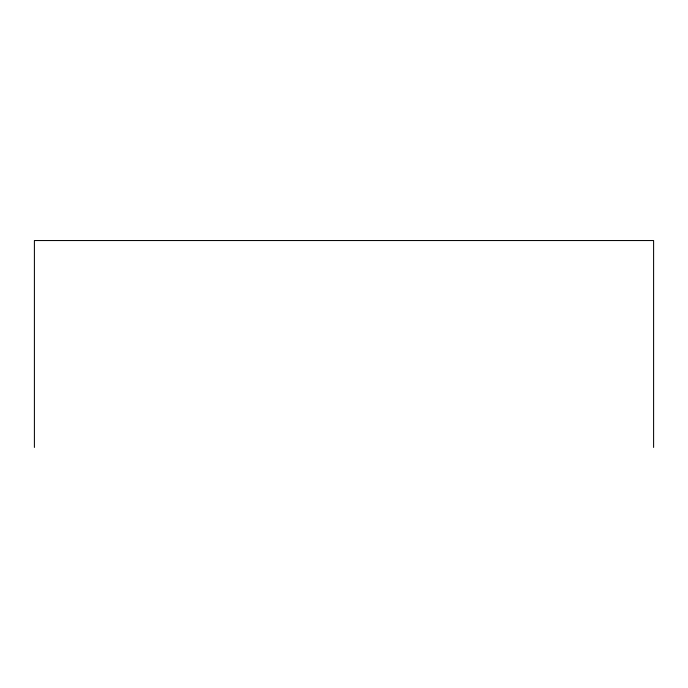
<?xml version="1.0" encoding="UTF-8"?>
<svg xmlns="http://www.w3.org/2000/svg" width="688" height="688" viewBox="0 0 688 688"><rect width="100%" height="100%" fill="white"/><g stroke="black" fill="none" stroke-linecap="round" stroke-linejoin="round"><path stroke-width="1.03" d="M653.6 447.458L653.6 240.542L34.4 240.542L34.4 447.458"/></g></svg>
